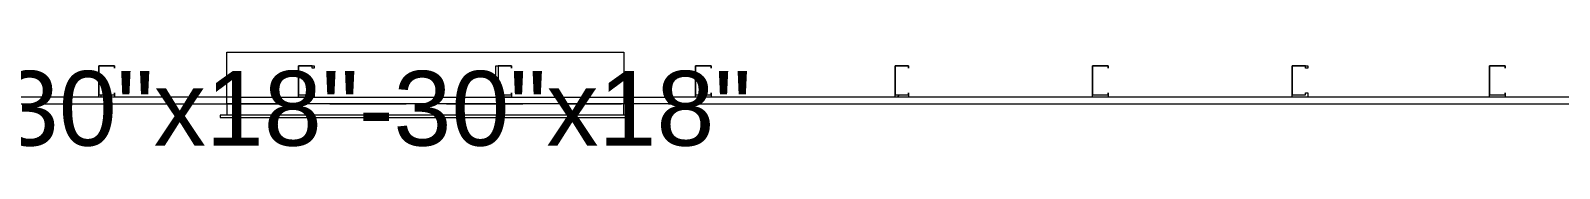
# Model space of a CAD drawing. Header units: metres. Extents: x 39 to 278, y -7 to 151.
# Drawn here: x 68.799 to 71.923, y 23.273 to 23.466 of the extents above; entities that cross this region are included whole.
import ezdxf

# ---------------------------------------------------------------- set-up
doc = ezdxf.new("R2010")
doc.units = ezdxf.units.M
doc.layers.add('HVAC - Ductos', color=5, linetype='Continuous', lineweight=50)
doc.layers.add('PDF_Geometry', color=7, linetype='Continuous', true_color=0xaaaaaa)
doc.layers.add('PDF_Text', color=7, linetype='Continuous')
doc.styles.add('PDF Helvetica', font='')
doc.styles.get('PDF Helvetica').set_extended_font_data('Helvetica')

msp = doc.modelspace()

# ---------------------------------------------------------------- linework, layer by layer
at = {"layer": 'HVAC - Ductos', "lineweight": 0}
for points in [[(70.0252, 23.3373), (70.0115, 23.3373), (70.0115, 23.3603), (69.2002, 23.3603), (69.2002, 23.4657), (70.0115, 23.4657), (70.0115, 23.3603), (69.2002, 23.3603), (69.2002, 23.3373), (69.1865, 23.3373), (69.1865, 23.3328), (70.0252, 23.3328), (70.0252, 23.3373), (69.1865, 23.3373)], [(69.2094, 23.3603), (69.2094, 23.3603)], [(70.0069, 23.3603), (70.0069, 23.3603)], [(69.2094, 23.3328), (70.0023, 23.3328)]]:
    msp.add_lwpolyline(points, dxfattribs=at)
for points in [[(69.2094, 23.3603), (69.3285, 23.3603)], [(69.411, 23.3603), (69.5669, 23.3603)], [(69.6494, 23.3603), (69.8052, 23.3603)], [(69.8877, 23.3603), (70.0069, 23.3603)]]:
    msp.add_lwpolyline(points, close=True, dxfattribs=at)
at = {"layer": 'PDF_Geometry', "lineweight": 0}
for points in [[(68.9435, 23.374), (68.9389, 23.374), (68.9389, 23.3786), (68.9389, 23.4382), (68.9435, 23.4382), (68.971, 23.4382), (68.971, 23.4336), (68.971, 23.4382), (68.9435, 23.4382), (68.9389, 23.4382), (68.9389, 23.3786), (68.9435, 23.3786), (68.971, 23.3786), (68.971, 23.3832), (68.971, 23.374)], [(69.3469, 23.374), (69.3469, 23.3786), (69.3469, 23.4382), (69.379, 23.4382), (69.379, 23.4336), (69.3744, 23.4336), (69.3744, 23.4382), (69.3469, 23.4382), (69.3469, 23.3786), (69.3744, 23.3786), (69.3744, 23.3832), (69.379, 23.3832), (69.379, 23.374)], [(69.7548, 23.374), (69.7502, 23.3786), (69.7502, 23.4382), (69.7548, 23.4382), (69.7823, 23.4382), (69.7823, 23.4336), (69.7823, 23.4382), (69.7548, 23.4382), (69.7548, 23.3786), (69.7823, 23.3786), (69.7823, 23.3832), (69.7823, 23.374)], [(70.1581, 23.374), (70.1581, 23.3786), (70.1581, 23.4382), (70.1902, 23.4382), (70.1902, 23.4336), (70.1902, 23.4382), (70.1581, 23.4382), (70.1581, 23.3786), (70.1902, 23.3786), (70.1902, 23.3832), (70.1902, 23.374)], [(70.5661, 23.374), (70.5661, 23.3786), (70.5661, 23.4382), (70.5935, 23.4382), (70.5935, 23.4336), (70.5935, 23.4382), (70.5661, 23.4382), (70.5661, 23.3786), (70.5935, 23.3786), (70.5935, 23.3832), (70.5935, 23.374)], [(70.9739, 23.374), (70.9694, 23.374), (70.9694, 23.3786), (70.9694, 23.4382), (70.9739, 23.4382), (71.0015, 23.4382), (71.0015, 23.4336), (71.0015, 23.4382), (70.9739, 23.4382), (70.9694, 23.4382), (70.9694, 23.3786), (70.9739, 23.3786), (71.0015, 23.3786), (71.0015, 23.3832), (71.0015, 23.374)], [(71.3773, 23.374), (71.3773, 23.3786), (71.3773, 23.4382), (71.4094, 23.4382), (71.4094, 23.4336), (71.4048, 23.4336), (71.4048, 23.4382), (71.3773, 23.4382), (71.3773, 23.3786), (71.4048, 23.3786), (71.4048, 23.3832), (71.4094, 23.3832), (71.4094, 23.374)], [(71.7853, 23.374), (71.7807, 23.374), (71.7807, 23.3786), (71.7807, 23.4382), (71.7853, 23.4382), (71.8127, 23.4382), (71.8127, 23.4336), (71.8127, 23.4382), (71.7853, 23.4382), (71.7807, 23.4382), (71.7807, 23.3786), (71.7853, 23.3786), (71.8127, 23.3786), (71.8127, 23.3832), (71.8127, 23.374)], [(69.2139, 23.374), (66.2256, 23.374), (66.2256, 23.3603), (69.2139, 23.3603)], [(72.1244, 23.374), (70.1031, 23.374), (70.1031, 23.3603), (72.1244, 23.3603)]]:
    msp.add_lwpolyline(points, close=True, dxfattribs=at)
for points in [[(68.971, 23.4336), (68.971, 23.4336)], [(69.3469, 23.4382), (69.3469, 23.4382)], [(69.3469, 23.4382), (69.3469, 23.4382)], [(69.7548, 23.4382), (69.7548, 23.4382)], [(69.7823, 23.4336), (69.7823, 23.4336)], [(70.1581, 23.4382), (70.1581, 23.4382)], [(70.1581, 23.4382), (70.1581, 23.4382)], [(70.1902, 23.4336), (70.1902, 23.4336)], [(70.5661, 23.4382), (70.5661, 23.4382)], [(70.5661, 23.4382), (70.5661, 23.4382)], [(70.5935, 23.4336), (70.5935, 23.4336)], [(71.0015, 23.4336), (71.0015, 23.4336)], [(71.3773, 23.4382), (71.3773, 23.4382)], [(71.3773, 23.4382), (71.3773, 23.4382)], [(71.8127, 23.4336), (71.8127, 23.4336)], [(66.2256, 23.3603), (65.3364, 23.3603), (65.3364, 23.374), (66.2256, 23.374), (66.2256, 23.3603), (69.2139, 23.3603)], [(68.971, 23.3832), (68.971, 23.3832)], [(70.1031, 23.3603), (69.2139, 23.3603), (69.2139, 23.374), (70.1031, 23.374), (70.1031, 23.3603), (72.1244, 23.3603), (73.0136, 23.3603)], [(69.3469, 23.3786), (69.3469, 23.3786)], [(69.7548, 23.3786), (69.7548, 23.3786)], [(69.7823, 23.3832), (69.7823, 23.3832)], [(70.1581, 23.3786), (70.1581, 23.3786)], [(70.1902, 23.3832), (70.1902, 23.3832)], [(70.5661, 23.3786), (70.5661, 23.3786)], [(70.5935, 23.3832), (70.5935, 23.3832)], [(71.0015, 23.3832), (71.0015, 23.3832)], [(71.3773, 23.3786), (71.3773, 23.3786)], [(71.8127, 23.3832), (71.8127, 23.3832)]]:
    msp.add_lwpolyline(points, dxfattribs=at)
at = {"layer": 'PDF_Geometry', "color": 254, "lineweight": 0, "true_color": 0xd2d2d2}
for points in [[(68.9435, 23.374), (68.9435, 23.3786)], [(68.9435, 23.374), (68.9435, 23.374)], [(70.5706, 23.374), (70.5752, 23.3786)], [(70.9694, 23.3924), (70.9694, 23.3924)]]:
    msp.add_lwpolyline(points, dxfattribs=at)

# ---------------------------------------------------------------- texts
at = {"layer": 'PDF_Text', "lineweight": 0, "insert": (68.3716, 23.3503), "char_height": 0.152471, "attachment_point": 4, "style": 'PDF Helvetica'}
msp.add_mtext('BD-30"x18"-30"x18"', dxfattribs=at)

doc.saveas('drawing.dxf')
